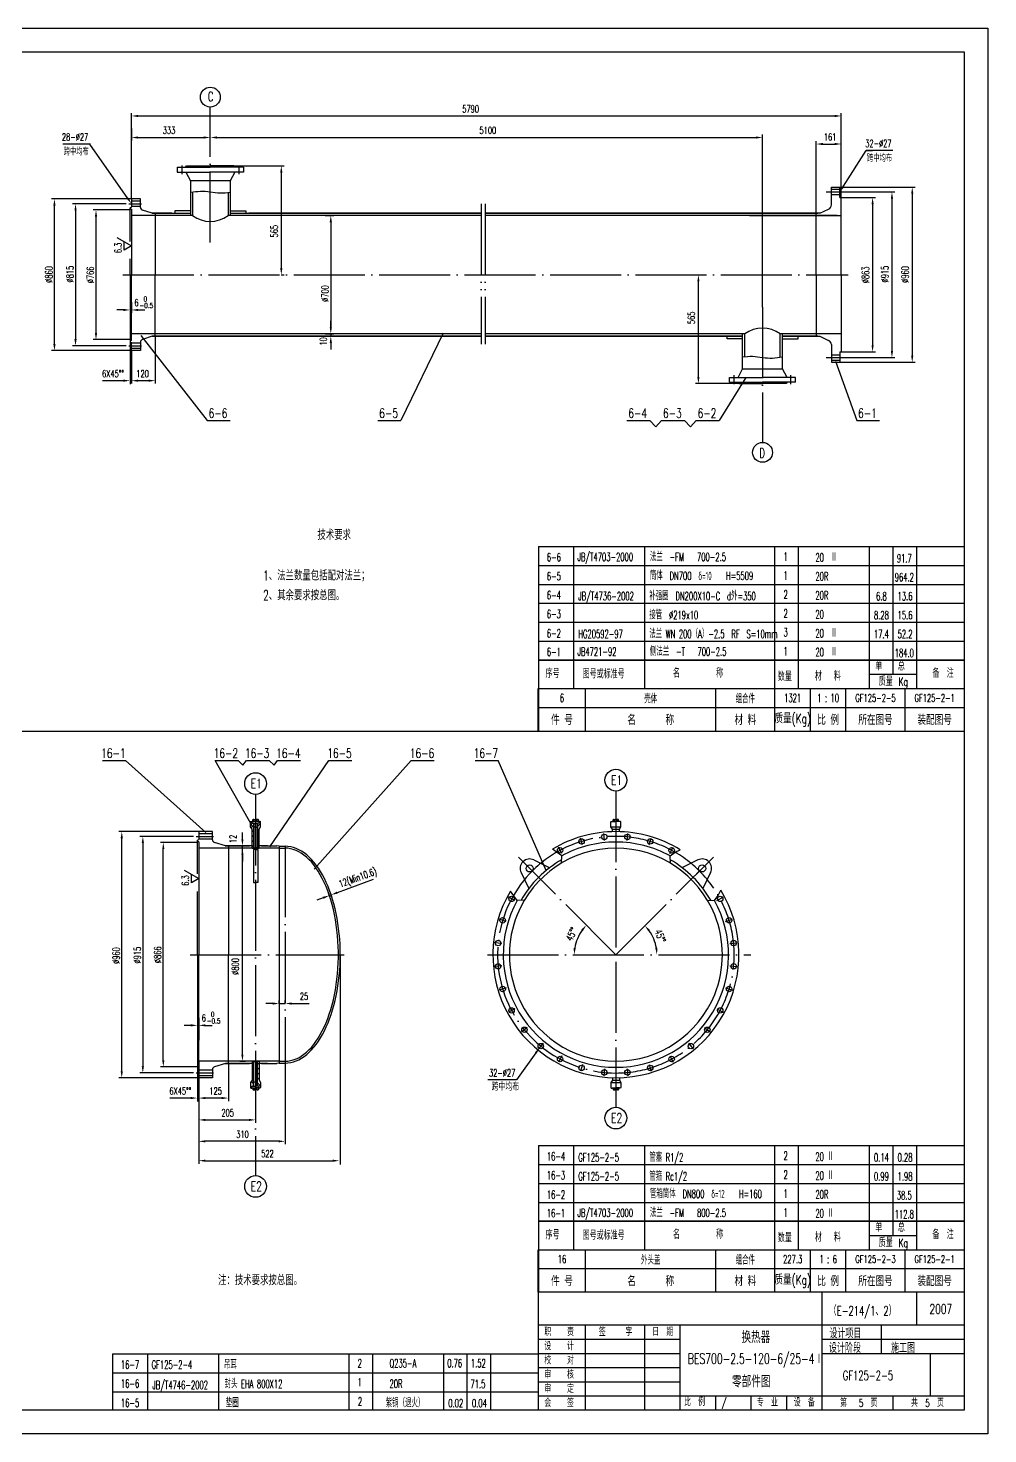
# Model space of a CAD drawing. Extents: x -187 to 2440, y 126 to 1474.
# Drawn here: x 248 to 654, y 129 to 723 of the extents above; entities that cross this region are included whole.
import ezdxf
from ezdxf.enums import TextEntityAlignment as Align

# ---------------------------------------------------------------- set-up
doc = ezdxf.new("R2010")
doc.units = 0
doc.header["$MEASUREMENT"] = 0
doc.linetypes.add('DASHDOT-M', pattern=[36, 30, -3, 0, -3])
doc.linetypes.add('DIVIDE-M', pattern=[39, 30, -3, 0, -3, 0, -3])
doc.layers.get('0').update_dxf_attribs({"linetype": 'CONTINUOUS'})
for name, color, linetype in [('CDR_DWG1', 4, 'CONTINUOUS'), ('CDR_DWG2', 2, 'CONTINUOUS'), ('CDR_DWG3', 1, 'DASHDOT-M'), ('CDR_DWG4', 3, 'DIVIDE-M')]:
    doc.layers.add(name, color=color, linetype=linetype)
doc.styles.add('HZ', font='ROMANS', dxfattribs={"width": 0.7, "bigfont": 'HZ'})

# ---------------------------------------------------------------- blocks, each defined once
blk = doc.blocks.new('*X13')
for p, q in [((15.53, 49.48), (16.04, 49.98)), ((15.79, 47.61), (16.92, 48.74)), ((18.35, 48.05), (19.73, 49.43)), ((16.16, 45.86), (16.92, 46.62)), ((16.16, 43.74), (16.92, 44.5)), ((16.16, 41.62), (16.92, 42.38)), ((18.35, 45.93), (19.1, 46.68)), ((18.35, 43.8), (19.1, 44.56)), ((18.35, 41.68), (19.1, 42.44)), ((16.16, 39.5), (16.92, 40.26)), ((18.35, 39.56), (19.1, 40.32))]:
    blk.add_line(p, q)

msp = doc.modelspace()

# ---------------------------------------------------------------- linework, layer by layer
for p, q in [((-187.25, 723.14), (653.75, 723.14)), ((653.75, 723.14), (653.75, 129.14)), ((325.12, 676.92), (325.12, 689.77)), ((291.82, 680.66), (291.82, 687.27)), ((294.62, 686.02), (589.01, 686.02)), ((591.81, 651.52), (591.81, 687.27)), ((291.82, 650.94), (291.82, 680.66)), ((291.82, 680.66), (291.82, 675.67)), ((325.12, 676.92), (325.12, 678.17)), ((325.12, 669.36), (325.12, 678.17)), ((558.51, 605.21), (558.51, 678.17)), ((274.09, 674.14), (262.74, 674.14)), ((274.46, 674.14), (274.09, 674.14)), ((290.22, 651.2), (274.28, 674.14)), ((294.62, 676.92), (322.32, 676.92)), ((327.92, 676.92), (555.71, 676.92)), ((581.21, 644.92), (581.21, 675.42)), ((584.01, 674.17), (589.01, 674.17)), ((591.81, 662.47), (591.81, 675.42)), ((592.71, 656.29), (602.24, 671.39)), ((613.59, 671.39), (602.24, 671.39)), ((602.24, 671.39), (605.04, 671.39)), ((335.12, 664.92), (356.38, 664.92)), ((355.13, 662.12), (355.13, 621.72)), ((591.21, 655.92), (623.03, 655.92)), ((593.31, 653.92), (614.45, 653.92)), ((291.82, 650.94), (258, 650.94)), ((259.25, 589.69), (259.25, 648.14)), ((289.55, 648.9), (266.92, 648.9)), ((591.81, 651.52), (606.27, 651.52)), ((605.02, 648.72), (605.02, 589.12)), ((613.2, 651.12), (613.2, 586.72)), ((621.78, 653.12), (621.78, 584.72)), ((268.17, 646.1), (268.17, 591.73)), ((291.22, 646.32), (275.57, 646.32)), ((276.82, 594.32), (276.82, 643.52)), ((373.67, 643.92), (377.3, 643.92)), ((376.05, 641.12), (376.05, 596.72)), ((285.57, 634.68), (291.82, 631.08)), ((288.69, 629.27), (288.69, 632.88)), ((291.82, 631.08), (288.69, 629.27)), ((355.04, 618.92), (356.38, 618.92)), ((529.04, 618.92), (532.66, 618.92)), ((531.41, 575.72), (531.41, 616.12)), ((291.82, 607.3), (291.82, 602.8)), ((288.42, 604.05), (285.62, 604.05)), ((291.22, 604.2), (291.22, 602.8)), ((291.82, 604.05), (291.22, 604.05)), ((291.82, 604.05), (291.22, 604.05)), ((294.62, 604.05), (297.42, 604.05)), ((376.05, 596.72), (376.05, 599.52)), ((423.6, 594.27), (405.62, 557.39)), ((289.55, 588.93), (266.92, 588.93)), ((291.22, 591.52), (275.57, 591.52)), ((291.22, 590.89), (291.22, 572.76)), ((295.71, 593.2), (323.83, 557.39)), ((301.84, 593.12), (301.84, 572.92)), ((373.67, 593.92), (377.3, 593.92)), ((376.05, 592.92), (374.8, 592.92)), ((376.05, 593.92), (376.05, 592.92)), ((376.05, 593.92), (376.05, 592.92)), ((376.05, 590.12), (376.05, 587.32)), ((291.82, 586.89), (258, 586.89)), ((291.82, 586.89), (291.82, 575.42)), ((589.28, 582.43), (598.31, 557.39)), ((591.81, 586.32), (606.27, 586.32)), ((593.31, 583.92), (614.45, 583.92)), ((591.21, 581.92), (623.03, 581.92)), ((288.42, 574.17), (279.63, 574.17)), ((291.82, 574.17), (291.22, 574.17)), ((291.82, 574.17), (291.22, 574.17)), ((291.82, 574.17), (291.82, 575.42)), ((291.82, 575.42), (291.82, 572.92)), ((299.04, 574.17), (294.62, 574.17)), ((553.51, 572.92), (530.16, 572.92)), ((551.51, 575.52), (540.19, 557.39)), ((558.51, 568.48), (558.51, 559.67)), ((558.51, 560.92), (558.51, 548.06)), ((323.83, 557.39), (333.53, 557.39)), ((395.91, 557.39), (405.62, 557.39)), ((501.18, 557.39), (510.88, 557.39)), ((510.88, 557.39), (513.38, 554.64)), ((513.38, 554.64), (515.84, 557.39)), ((515.84, 557.39), (525.54, 557.39)), ((525.54, 557.39), (528.04, 554.64)), ((528.04, 554.64), (530.49, 557.39)), ((530.49, 557.39), (540.19, 557.39)), ((598.31, 557.39), (608.01, 557.39)), ((613.75, 464.11), (613.75, 504.11)), ((463.76, 496.11), (643.75, 496.11)), ((463.76, 488.11), (643.75, 488.11)), ((463.76, 480.11), (643.75, 480.11)), ((463.76, 472.11), (643.75, 472.11)), ((463.76, 464.11), (643.75, 464.11)), ((463.76, 464.11), (643.75, 464.11)), ((613.75, 456.11), (613.75, 464.11)), ((643.75, 456.11), (463.76, 456.11)), ((463.76, 456.11), (643.75, 456.11)), ((613.75, 450.11), (613.75, 456.11)), ((603.75, 450.11), (623.75, 450.11)), ((463.75, 444.11), (643.75, 444.11)), ((463.75, 426.11), (463.75, 444.11)), ((463.75, 436.11), (643.75, 436.11)), ((463.76, 436.11), (643.75, 436.11)), ((-162.25, 426.14), (643.75, 426.14)), ((279.61, 413.68), (289.31, 413.68)), ((323.25, 383.23), (289.31, 413.68)), ((342.96, 385.82), (327.16, 413.68)), ((327.16, 413.68), (336.86, 413.68)), ((336.86, 413.68), (338.88, 411.67)), ((338.88, 411.67), (340.37, 413.68)), ((340.37, 413.68), (350.07, 413.68)), ((350.07, 413.68), (352.09, 411.67)), ((350.28, 377.22), (375.18, 413.68)), ((352.09, 411.67), (353.57, 413.68)), ((353.57, 413.68), (363.27, 413.68)), ((369.07, 367.69), (410.06, 413.68)), ((375.18, 413.68), (384.88, 413.68)), ((410.06, 413.68), (419.76, 413.68)), ((437.06, 413.68), (446.76, 413.68)), ((467.13, 367.23), (446.76, 413.68)), ((342.14, 387.12), (342.64, 387.63)), ((342.4, 385.26), (343.53, 386.39)), ((344.95, 385.7), (346.34, 387.08)), ((320.27, 383.65), (286.46, 383.65)), ((287.71, 282.4), (287.71, 380.85)), ((318, 381.61), (295.37, 381.61)), ((319.18, 381.61), (326.5, 381.61)), ((338.7, 380.43), (338.7, 383.23)), ((342.77, 383.51), (343.53, 384.27)), ((342.77, 381.39), (343.53, 382.15)), ((344.95, 383.57), (345.71, 384.33)), ((344.95, 381.45), (345.71, 382.21)), ((296.62, 378.81), (296.62, 284.44)), ((319.67, 379.03), (304.02, 379.03)), ((305.27, 287.03), (305.27, 376.23)), ((338.7, 289.43), (338.7, 377.63)), ((342.77, 379.27), (343.53, 380.03)), ((342.77, 377.15), (343.53, 377.9)), ((344.95, 379.33), (345.71, 380.09)), ((344.95, 377.21), (345.71, 377.97)), ((338.7, 373.83), (338.7, 371.03)), ((314.02, 367.39), (320.27, 363.79)), ((317.15, 361.98), (317.15, 365.59)), ((320.27, 363.79), (317.15, 361.98)), ((378.84, 357.87), (394.13, 363.51)), ((372.83, 355.65), (370.21, 354.68)), ((380.05, 331.63), (380.05, 242.96)), ((351.45, 310.98), (348.65, 310.98)), ((354.25, 310.98), (354.25, 312.23)), ((354.25, 310.98), (356.75, 310.98)), ((356.75, 310.98), (356.75, 312.23)), ((359.55, 310.98), (366.85, 310.98)), ((320.27, 305.01), (320.27, 295.51)), ((316.87, 301.76), (314.07, 301.76)), ((319.67, 301.91), (319.67, 295.51)), ((320.27, 301.76), (319.67, 301.76)), ((320.27, 301.76), (319.67, 301.76)), ((323.07, 301.76), (325.87, 301.76)), ((320.27, 286.63), (320.27, 245.21)), ((332.77, 285.83), (332.77, 269.79)), ((337.58, 286.63), (339.95, 286.63)), ((356.75, 288.03), (356.75, 251.51)), ((462.71, 290.12), (454.59, 278.69)), ((320.27, 279.6), (286.46, 279.6)), ((318, 281.64), (295.37, 281.64)), ((319.67, 284.23), (304.02, 284.23)), ((319.18, 281.64), (326.5, 281.64)), ((319.67, 283.6), (319.67, 269.63)), ((454.59, 278.69), (442.41, 278.69)), ((316.87, 271.04), (308.08, 271.04)), ((320.27, 271.04), (319.67, 271.04)), ((320.27, 271.04), (319.67, 271.04)), ((320.27, 271.04), (320.27, 272.29)), ((320.27, 272.29), (320.27, 269.79)), ((329.97, 271.04), (323.07, 271.04)), ((320.27, 261.91), (320.27, 260.56)), ((323.07, 261.81), (341.45, 261.81)), ((344.25, 261.91), (344.25, 260.56)), ((320.27, 254.09), (320.27, 252.21)), ((320.27, 253.15), (320.27, 251.51)), ((353.95, 252.76), (323.07, 252.76)), ((613.75, 218.96), (613.75, 250.96)), ((320.27, 245.67), (320.27, 243.32)), ((323.07, 244.57), (376.87, 244.57)), ((463.76, 242.96), (643.75, 242.96)), ((463.76, 234.96), (643.75, 234.96)), ((463.76, 226.96), (643.75, 226.96)), ((463.76, 218.96), (643.75, 218.96)), ((643.75, 218.96), (463.76, 218.96)), ((613.75, 212.96), (613.75, 218.96)), ((603.75, 212.96), (623.75, 212.96)), ((463.75, 206.96), (643.75, 206.96)), ((463.75, 188.96), (463.75, 206.96)), ((463.75, 198.96), (643.75, 198.96)), ((463.76, 198.96), (643.75, 198.96)), ((463.75, 189.17), (643.75, 189.17)), ((583.74, 139.17), (583.74, 189.17)), ((623.74, 175.17), (623.74, 189.17)), ((463.74, 175.17), (643.74, 175.17)), ((483.74, 139.17), (483.74, 175.17)), ((508.74, 139.17), (508.74, 175.17)), ((523.74, 139.17), (523.74, 175.17)), ((608.74, 163.17), (608.74, 175.17)), ((463.74, 169.17), (523.74, 169.17)), ((583.74, 169.17), (643.74, 169.17)), ((433.75, 138.96), (433.75, 162.96)), ((463.74, 163.17), (523.74, 163.17)), ((583.74, 163.17), (643.74, 163.17)), ((629.37, 163.17), (629.37, 145.17)), ((283.76, 154.96), (463.75, 154.96)), ((463.74, 157.17), (523.74, 157.17)), ((463.74, 151.17), (523.74, 151.17)), ((283.76, 146.96), (463.75, 146.96)), ((463.74, 145.17), (643.74, 145.17)), ((538.74, 139.17), (538.74, 145.17)), ((553.74, 139.17), (553.74, 145.17)), ((568.74, 139.17), (568.74, 145.17)), ((613.74, 139.17), (613.74, 145.17)), ((653.75, 129.14), (-187.25, 129.14))]:
    msp.add_line(p, q)
at = {"extrusion": (0, 0, -1)}
for p, q in [((552.22, 584.29), (550.11, 584.06)), ((553.27, 584.36), (552.22, 584.29)), ((554.32, 584.36), (553.27, 584.36)), ((555.37, 584.28), (554.32, 584.36)), ((556.41, 584.16), (555.37, 584.28)), ((558.51, 583.86), (556.41, 584.16)), ((559.56, 583.72), (558.51, 583.86)), ((560.61, 583.62), (559.56, 583.72)), ((561.66, 583.58), (560.61, 583.62)), ((562.71, 583.6), (561.66, 583.58)), ((563.76, 583.67), (562.71, 583.6)), ((564.81, 583.78), (563.76, 583.67)), ((566.91, 584.06), (564.81, 583.78))]:
    msp.add_line(p, q, dxfattribs=at)
for radius, start, end in [(17.63, 144.11024, 170.88976), (17.35, 9.25788, 35.74212)]:
    msp.add_arc((496.53, 331.63), radius, start, end)
for points in [[(294.62, 686.49), (294.62, 685.55), (291.82, 686.02)], [(589.01, 686.49), (589.01, 685.55), (591.81, 686.02)], [(294.62, 677.38), (294.62, 676.45), (291.82, 676.92)], [(322.32, 677.38), (322.32, 676.45), (325.12, 676.92)], [(327.92, 677.38), (327.92, 676.45), (325.12, 676.92)], [(555.71, 677.38), (555.71, 676.45), (558.51, 676.92)], [(584.01, 674.63), (584.01, 673.7), (581.21, 674.17)], [(589.01, 674.63), (589.01, 673.7), (591.81, 674.17)], [(354.67, 662.12), (355.6, 662.12), (355.13, 664.92)], [(593.1, 656.04), (592.31, 656.54), (591.21, 653.92)], [(612.74, 651.12), (613.67, 651.12), (613.2, 653.92)], [(621.31, 653.12), (622.25, 653.12), (621.78, 655.92)], [(259.72, 648.14), (258.79, 648.14), (259.25, 650.94)], [(268.63, 646.1), (267.7, 646.1), (268.17, 648.9)], [(290.6, 651.47), (289.84, 650.94), (291.82, 648.9)], [(604.56, 648.72), (605.49, 648.72), (605.02, 651.52)], [(277.29, 643.52), (276.35, 643.52), (276.82, 646.32)], [(375.59, 641.12), (376.52, 641.12), (376.05, 643.92)], [(354.67, 621.72), (355.6, 621.72), (355.13, 618.92)], [(530.94, 616.12), (531.87, 616.12), (531.41, 618.92)], [(288.42, 604.52), (288.42, 603.59), (291.22, 604.05)], [(294.62, 604.52), (294.62, 603.59), (291.82, 604.05)], [(294.62, 604.52), (294.62, 603.59), (291.82, 604.05)], [(277.29, 594.32), (276.35, 594.32), (276.82, 591.52)], [(375.59, 596.72), (376.52, 596.72), (376.05, 593.92)], [(375.59, 596.72), (376.52, 596.72), (376.05, 593.92)], [(259.72, 589.69), (258.79, 589.69), (259.25, 586.89)], [(268.63, 591.73), (267.7, 591.73), (268.17, 588.93)], [(375.59, 590.12), (376.52, 590.12), (376.05, 592.92)], [(604.56, 589.12), (605.49, 589.12), (605.02, 586.32)], [(612.74, 586.72), (613.67, 586.72), (613.2, 583.92)], [(621.31, 584.72), (622.25, 584.72), (621.78, 581.92)], [(288.42, 574.64), (288.42, 573.7), (291.22, 574.17)], [(294.62, 574.64), (294.62, 573.7), (291.82, 574.17)], [(299.04, 574.64), (299.04, 573.7), (301.84, 574.17)], [(530.94, 575.72), (531.87, 575.72), (531.41, 572.92)], [(288.17, 380.85), (287.24, 380.85), (287.71, 383.65)], [(297.09, 378.81), (296.15, 378.81), (296.62, 381.61)], [(338.23, 380.43), (339.17, 380.43), (338.7, 377.63)], [(305.74, 376.23), (304.81, 376.23), (305.27, 379.03)], [(338.23, 373.83), (339.17, 373.83), (338.7, 376.63)], [(338.23, 373.83), (339.17, 373.83), (338.7, 376.63)], [(372.67, 356.09), (372.99, 355.22), (375.46, 356.62)], [(378.67, 358.31), (379, 357.43), (376.21, 356.9)], [(481.89, 342.26), (482.6, 341.66), (484.06, 344.09)], [(510.25, 341.46), (510.96, 342.06), (508.79, 343.89)], [(479.59, 334.38), (478.66, 334.46), (478.9, 331.63)], [(514.11, 334.46), (513.18, 334.38), (513.88, 331.63)], [(351.45, 311.44), (351.45, 310.51), (354.25, 310.98)], [(359.55, 311.44), (359.55, 310.51), (356.75, 310.98)], [(316.87, 302.23), (316.87, 301.3), (319.67, 301.76)], [(323.07, 302.23), (323.07, 301.3), (320.27, 301.76)], [(323.07, 302.23), (323.07, 301.3), (320.27, 301.76)], [(462.33, 290.39), (463.09, 289.85), (464.34, 292.4)], [(305.74, 287.03), (304.81, 287.03), (305.27, 284.23)], [(338.23, 289.43), (339.17, 289.43), (338.7, 286.63)], [(288.17, 282.4), (287.24, 282.4), (287.71, 279.6)], [(297.09, 284.44), (296.15, 284.44), (296.62, 281.64)], [(316.87, 271.51), (316.87, 270.58), (319.67, 271.04)], [(323.07, 271.51), (323.07, 270.58), (320.27, 271.04)], [(329.97, 271.51), (329.97, 270.58), (332.77, 271.04)], [(323.07, 262.27), (323.07, 261.34), (320.27, 261.81)], [(341.45, 262.27), (341.45, 261.34), (344.25, 261.81)], [(323.07, 253.22), (323.07, 252.29), (320.27, 252.76)], [(353.95, 253.22), (353.95, 252.29), (356.75, 252.76)], [(323.07, 245.04), (323.07, 244.11), (320.27, 244.57)], [(376.87, 245.04), (376.87, 244.11), (379.67, 244.57)]]:
    msp.add_solid(points)
at = {"layer": 'CDR_DWG1'}
for p, q in [((-162.25, 713.14), (643.75, 713.14)), ((643.75, 713.14), (643.75, 139.14)), ((311.12, 664.32), (325.12, 664.32)), ((311.12, 664.32), (311.12, 662.32)), ((311.12, 662.32), (325.12, 662.32)), ((314.67, 664.32), (315.11, 664.92)), ((314.79, 662.32), (316.72, 658.68)), ((315.11, 664.92), (325.12, 664.92)), ((335.12, 664.92), (325.12, 664.92)), ((339.12, 664.32), (325.12, 664.32)), ((339.12, 662.32), (325.12, 662.32)), ((335.45, 662.32), (333.52, 658.68)), ((335.57, 664.32), (335.12, 664.92)), ((339.12, 664.32), (339.12, 662.32)), ((316.72, 658.68), (316.72, 643.92)), ((333.52, 658.68), (316.72, 658.68)), ((317.62, 653.91), (317.62, 643.92)), ((332.62, 653.67), (332.62, 643.92)), ((333.52, 658.68), (333.52, 643.92)), ((587.61, 648.45), (587.61, 655.92)), ((587.61, 655.92), (591.21, 655.92)), ((587.61, 655.07), (591.21, 655.07)), ((591.21, 651.52), (591.21, 655.92)), ((291.22, 647.26), (291.82, 647.61)), ((295.62, 650.94), (291.82, 650.94)), ((291.82, 650.94), (291.82, 647.61)), ((295.62, 650.05), (291.82, 650.05)), ((295.62, 647.75), (291.82, 647.75)), ((295.62, 647.41), (295.62, 650.94)), ((587.61, 652.77), (591.21, 652.77)), ((591.21, 651.52), (591.81, 651.52)), ((591.81, 618.92), (591.81, 651.52)), ((291.22, 633.03), (291.22, 647.26)), ((291.82, 646.63), (291.22, 646.63)), ((291.82, 646.63), (291.82, 618.92)), ((317.62, 643.92), (291.82, 643.92)), ((300.55, 644.92), (296.5, 646.26)), ((300.53, 644.92), (316.72, 644.92)), ((308.87, 644.92), (300.55, 644.92)), ((301.82, 644.92), (301.82, 618.92)), ((310.12, 645.92), (310.12, 644.92)), ((316.72, 645.92), (310.12, 645.92)), ((439.55, 643.92), (332.62, 643.92)), ((333.52, 645.92), (340.12, 645.92)), ((333.52, 644.92), (439.55, 644.92)), ((340.12, 645.92), (340.12, 644.92)), ((439.55, 644.92), (341.37, 644.92)), ((441.26, 644.92), (492.33, 644.92)), ((492.33, 644.92), (441.26, 644.92)), ((492.33, 643.92), (441.26, 643.92)), ((555.78, 644.92), (492.33, 644.92)), ((492.33, 644.92), (555.78, 644.92)), ((556.98, 643.92), (492.33, 643.92)), ((590.01, 643.92), (553.06, 643.92)), ((553.06, 643.92), (591.81, 643.92)), ((582.69, 644.92), (554.26, 644.92)), ((554.26, 644.92), (581.81, 644.92)), ((581.82, 644.92), (554.26, 644.92)), ((554.26, 644.92), (581.81, 644.92)), ((581.21, 618.92), (581.21, 644.92)), ((582.69, 644.92), (586.44, 646.63)), ((291.22, 618.92), (291.22, 625.59)), ((291.22, 618.92), (291.22, 590.58)), ((291.82, 591.21), (291.82, 618.92)), ((301.84, 593.12), (301.84, 618.92)), ((581.21, 618.92), (581.21, 592.92)), ((591.81, 618.92), (591.81, 586.32)), ((291.82, 591.21), (291.22, 591.21)), ((291.22, 590.58), (291.82, 590.23)), ((439.55, 593.92), (291.82, 593.92)), ((291.82, 586.89), (291.82, 590.23)), ((295.62, 590.08), (291.82, 590.08)), ((295.62, 590.42), (295.62, 586.89)), ((300.55, 592.92), (296.5, 591.58)), ((300.53, 592.92), (439.55, 592.92)), ((439.55, 592.92), (300.55, 592.92)), ((448.46, 593.92), (441.26, 593.92)), ((447.26, 592.92), (441.26, 592.92)), ((441.26, 592.92), (447.26, 592.92)), ((492.33, 593.92), (443.56, 593.92)), ((444.76, 592.92), (492.33, 592.92)), ((492.33, 592.92), (444.76, 592.92)), ((551.01, 593.92), (492.33, 593.92)), ((492.33, 592.92), (550.11, 592.92)), ((550.11, 592.92), (492.33, 592.92)), ((543.51, 591.92), (543.51, 592.92)), ((550.11, 591.92), (543.51, 591.92)), ((550.11, 579.16), (550.11, 593.92)), ((551.01, 584.17), (551.01, 593.92)), ((591.81, 593.92), (566.01, 593.92)), ((566.01, 583.93), (566.01, 593.92)), ((566.91, 579.16), (566.91, 593.92)), ((581.81, 592.92), (566.91, 592.92)), ((566.91, 592.92), (582.69, 592.92)), ((566.91, 591.92), (573.51, 591.92)), ((573.51, 591.92), (573.51, 592.92)), ((582.69, 592.92), (586.44, 591.21)), ((587.61, 589.39), (587.61, 581.92)), ((295.62, 587.78), (291.82, 587.78)), ((295.62, 586.89), (291.82, 586.89)), ((587.61, 585.07), (591.21, 585.07)), ((587.61, 582.77), (591.21, 582.77)), ((591.21, 586.32), (591.21, 581.92)), ((591.21, 586.32), (591.81, 586.32)), ((548.18, 575.52), (550.11, 579.16)), ((550.11, 579.16), (566.91, 579.16)), ((568.85, 575.52), (566.91, 579.16)), ((587.61, 581.92), (591.21, 581.92)), ((544.51, 575.52), (558.51, 575.52)), ((544.51, 573.52), (544.51, 575.52)), ((544.51, 573.52), (558.51, 573.52)), ((548.06, 573.52), (548.51, 572.92)), ((548.51, 572.92), (558.51, 572.92)), ((572.51, 575.52), (558.51, 575.52)), ((572.51, 573.52), (558.51, 573.52)), ((568.52, 572.92), (558.51, 572.92)), ((568.96, 573.52), (568.52, 572.92)), ((572.51, 573.52), (572.51, 575.52)), ((463.76, 504.11), (643.75, 504.11)), ((463.76, 504.11), (463.76, 464.11)), ((478.76, 464.11), (478.76, 504.11)), ((508.75, 464.11), (508.75, 504.11)), ((563.75, 464.11), (563.75, 504.11)), ((573.75, 464.11), (573.75, 504.11)), ((603.75, 464.11), (603.75, 504.11)), ((623.75, 464.11), (623.75, 504.11)), ((463.76, 464.11), (463.76, 426.11)), ((478.76, 456.11), (478.76, 464.11)), ((508.75, 456.11), (508.75, 464.11)), ((563.75, 456.11), (563.75, 464.11)), ((573.75, 456.11), (573.75, 464.11)), ((603.75, 456.11), (603.75, 464.11)), ((623.75, 456.11), (623.75, 464.11)), ((478.76, 444.11), (478.76, 456.11)), ((508.75, 444.11), (508.75, 456.11)), ((563.75, 444.11), (563.75, 456.11)), ((573.75, 444.11), (573.75, 456.11)), ((603.75, 444.11), (603.75, 456.11)), ((623.75, 444.11), (623.75, 456.11)), ((483.75, 426.11), (483.75, 444.11)), ((538.75, 426.11), (538.75, 444.11)), ((563.75, 426.11), (563.75, 444.11)), ((578.75, 426.11), (578.75, 444.11)), ((593.75, 426.11), (593.75, 444.11)), ((618.75, 426.11), (618.75, 444.11)), ((342.14, 387.8), (342.31, 387.97)), ((342.14, 385.7), (342.14, 387.8)), ((342.31, 387.97), (342.64, 387.97)), ((342.64, 387.97), (342.64, 387.13)), ((342.64, 387.13), (343.4, 387.13)), ((342.7, 387.94), (344.25, 387.94)), ((343.07, 387.94), (343.07, 388.66)), ((343.37, 388.78), (344.25, 388.78)), ((343.4, 387.13), (343.4, 376.63)), ((343.4, 387.13), (343.53, 386.96)), ((343.4, 387.12), (344.24, 387.12)), ((343.53, 386.96), (343.53, 376.79)), ((343.66, 387.94), (343.66, 388.66)), ((345.08, 387.12), (344.24, 387.12)), ((345.13, 388.78), (344.25, 388.78)), ((345.8, 387.94), (344.25, 387.94)), ((344.84, 387.94), (344.84, 388.66)), ((345.08, 387.13), (344.95, 386.96)), ((344.95, 386.96), (344.95, 376.79)), ((345.08, 387.13), (345.08, 376.63)), ((345.84, 387.13), (345.08, 387.13)), ((345.43, 387.94), (345.43, 388.66)), ((346.17, 387.97), (345.84, 387.97)), ((345.84, 387.97), (345.84, 387.13)), ((346.34, 387.8), (346.17, 387.97)), ((346.34, 385.7), (346.34, 387.8)), ((494.42, 387.8), (494.59, 387.97)), ((494.42, 385.7), (494.42, 387.8)), ((494.59, 387.97), (494.92, 387.97)), ((494.97, 387.94), (496.53, 387.94)), ((495.35, 387.94), (495.35, 388.66)), ((495.65, 388.78), (496.53, 388.78)), ((495.94, 387.94), (495.94, 388.66)), ((497.41, 388.78), (496.53, 388.78)), ((498.08, 387.94), (496.53, 387.94)), ((497.12, 387.94), (497.12, 388.66)), ((497.7, 387.94), (497.7, 388.66)), ((498.45, 387.97), (498.11, 387.97)), ((498.62, 387.8), (498.45, 387.97)), ((498.62, 385.7), (498.62, 387.8)), ((319.67, 379.97), (320.27, 380.31)), ((326.05, 383.65), (320.27, 383.65)), ((320.27, 383.65), (320.27, 380.31)), ((326.05, 382.76), (320.27, 382.76)), ((326.05, 380.46), (320.27, 380.46)), ((326.05, 380.12), (326.05, 383.65)), ((342.77, 384.61), (342.14, 385.7)), ((342.77, 376.79), (342.77, 384.61)), ((344.25, 385.45), (343.53, 385.45)), ((344.25, 385.45), (344.95, 385.45)), ((345.71, 384.61), (346.34, 385.7)), ((345.71, 378.72), (345.71, 384.61)), ((495.05, 384.61), (494.42, 385.7)), ((494.42, 385.7), (498.62, 385.7)), ((495.05, 383.61), (495.05, 384.61)), ((495.05, 384.61), (497.99, 384.61)), ((497.99, 384.61), (498.62, 385.7)), ((497.99, 383.61), (497.99, 384.61)), ((319.67, 365.74), (319.67, 379.97)), ((320.27, 379.33), (319.67, 379.33)), ((320.27, 379.33), (320.27, 331.63)), ((354.25, 376.63), (320.27, 376.63)), ((331.48, 377.63), (326.93, 378.97)), ((331.46, 377.63), (341.75, 377.63)), ((342.77, 377.63), (331.48, 377.63)), ((332.75, 377.63), (332.75, 331.63)), ((342.94, 376.63), (342.77, 376.79)), ((342.78, 376.65), (345.71, 376.65)), ((343.4, 376.63), (342.94, 376.63)), ((343.32, 376.03), (343.32, 362.15)), ((344.25, 376.03), (343.32, 376.03)), ((343.53, 376.79), (343.4, 376.63)), ((343.53, 376.79), (344.24, 376.79)), ((344.95, 376.79), (344.24, 376.79)), ((344.25, 376.03), (345.18, 376.03)), ((344.95, 376.79), (345.08, 376.63)), ((345.08, 376.63), (345.54, 376.63)), ((345.18, 376.03), (345.18, 362.15)), ((345.54, 376.63), (345.71, 376.79)), ((345.71, 376.79), (345.71, 378.72)), ((349.27, 377.63), (345.71, 377.63)), ((346.75, 377.63), (353.18, 377.63)), ((354.25, 377.43), (353.18, 377.63)), ((354.25, 377.43), (354.25, 331.63)), ((354.25, 377.43), (356.75, 377.43)), ((354.25, 376.63), (356.75, 376.63)), ((357.93, 377.37), (356.75, 377.43)), ((357.91, 376.57), (356.75, 376.63)), ((359.06, 376.39), (357.91, 376.57)), ((359.11, 377.2), (357.93, 377.37)), ((360.21, 376.09), (359.06, 376.39)), ((360.28, 376.91), (359.11, 377.2)), ((361.35, 375.68), (360.21, 376.09)), ((361.43, 376.51), (360.28, 376.91)), ((362.48, 375.14), (361.35, 375.68)), ((362.57, 375.99), (361.43, 376.51)), ((363.59, 374.5), (362.48, 375.14)), ((363.7, 375.37), (362.57, 375.99)), ((364.69, 373.73), (363.59, 374.5)), ((364.79, 374.65), (363.7, 375.37)), ((365.87, 373.82), (364.79, 374.65)), ((473.62, 373.35), (469.72, 376.18)), ((519.44, 373.35), (521.57, 374.9)), ((521.57, 374.9), (523.72, 375.95)), ((365.76, 372.86), (364.69, 373.73)), ((366.81, 371.88), (365.76, 372.86)), ((366.92, 372.89), (365.87, 373.82)), ((367.83, 370.79), (366.81, 371.88)), ((367.94, 371.86), (366.92, 372.89)), ((368.83, 369.6), (367.83, 370.79)), ((368.93, 370.74), (367.94, 371.86)), ((369.79, 368.3), (368.83, 369.6)), ((369.89, 369.52), (368.93, 370.74)), ((370.71, 366.91), (369.79, 368.3)), ((370.82, 368.22), (369.89, 369.52)), ((461.84, 371.67), (468.58, 368.35)), ((473.51, 370.29), (473.62, 373.35)), ((519.55, 370.29), (519.44, 373.35)), ((531.21, 371.67), (524.47, 368.35)), ((371.6, 365.43), (370.71, 366.91)), ((371.71, 366.83), (370.82, 368.22)), ((372.45, 363.85), (371.6, 365.43)), ((372.56, 365.36), (371.71, 366.83)), ((373.26, 362.19), (372.45, 363.85)), ((373.37, 363.8), (372.56, 365.36)), ((374.15, 362.18), (373.37, 363.8)), ((456.49, 366.31), (459.81, 359.57)), ((530.65, 365.75), (533.11, 368.21)), ((536.57, 366.31), (533.25, 359.57)), ((319.67, 331.63), (319.67, 358.3)), ((343.32, 362.15), (344.25, 362.15)), ((345.18, 362.15), (344.25, 362.15)), ((374.03, 360.45), (373.26, 362.19)), ((374.75, 358.64), (374.03, 360.45)), ((374.88, 360.48), (374.15, 362.18)), ((375.42, 356.75), (374.75, 358.64)), ((375.57, 358.71), (374.88, 360.48)), ((375.73, 355.9), (375.03, 357.8)), ((376.04, 354.79), (375.42, 356.75)), ((375.46, 356.62), (376.21, 356.9)), ((376.22, 356.88), (375.57, 358.71)), ((376.48, 356.18), (375.78, 358.07)), ((376.81, 354.99), (376.22, 356.88)), ((454.8, 354.53), (451.97, 358.44)), ((538.25, 354.53), (539.8, 356.67)), ((539.8, 356.67), (540.85, 358.82)), ((376.61, 352.78), (376.04, 354.79)), ((377.13, 350.7), (376.61, 352.78)), ((377.37, 353.05), (376.81, 354.99)), ((377.59, 348.58), (377.13, 350.7)), ((377.87, 351.05), (377.37, 353.05)), ((378.32, 349.01), (377.87, 351.05)), ((457.86, 354.65), (454.8, 354.53)), ((535.19, 354.65), (538.25, 354.53)), ((378, 346.41), (377.59, 348.58)), ((378.35, 344.2), (378, 346.41)), ((378.72, 346.93), (378.32, 349.01)), ((379.07, 344.81), (378.72, 346.93)), ((379.37, 342.66), (379.07, 344.81)), ((378.65, 341.96), (378.35, 344.2)), ((378.89, 339.69), (378.65, 341.96)), ((379.06, 337.4), (378.89, 339.69)), ((379.61, 340.48), (379.37, 342.66)), ((379.8, 338.29), (379.61, 340.48)), ((379.18, 335.1), (379.06, 337.4)), ((379.24, 332.79), (379.18, 335.1)), ((379.24, 330.47), (379.24, 332.79)), ((379.94, 336.08), (379.8, 338.29)), ((380.02, 333.85), (379.94, 336.08)), ((380.05, 331.63), (380.02, 333.85)), ((319.67, 331.63), (319.67, 283.28)), ((320.27, 283.92), (320.27, 331.63)), ((332.77, 285.83), (332.77, 331.63)), ((354.25, 331.63), (354.25, 285.83)), ((379.06, 325.85), (379.18, 328.15)), ((379.18, 328.15), (379.24, 330.47)), ((379.8, 324.96), (379.94, 327.18)), ((379.94, 327.18), (380.02, 329.4)), ((380.02, 329.4), (380.05, 331.63)), ((378.35, 319.05), (378.65, 321.29)), ((378.65, 321.29), (378.89, 323.56)), ((378.89, 323.56), (379.06, 325.85)), ((379.37, 320.59), (379.61, 322.77)), ((379.61, 322.77), (379.8, 324.96)), ((377.59, 314.67), (378, 316.84)), ((378, 316.84), (378.35, 319.05)), ((378.32, 314.24), (378.72, 316.33)), ((378.72, 316.33), (379.07, 318.44)), ((379.07, 318.44), (379.37, 320.59)), ((376.04, 308.46), (376.61, 310.48)), ((376.61, 310.48), (377.13, 312.55)), ((376.81, 308.26), (377.37, 310.21)), ((377.13, 312.55), (377.59, 314.67)), ((377.37, 310.21), (377.87, 312.2)), ((377.87, 312.2), (378.32, 314.24)), ((374.03, 302.8), (374.75, 304.62)), ((374.75, 304.62), (375.42, 306.51)), ((374.88, 302.78), (375.57, 304.54)), ((375.42, 306.51), (376.04, 308.46)), ((375.57, 304.54), (376.22, 306.37)), ((376.22, 306.37), (376.81, 308.26)), ((370.71, 296.34), (371.6, 297.83)), ((371.6, 297.83), (372.45, 299.4)), ((371.71, 296.43), (372.56, 297.9)), ((372.45, 299.4), (373.26, 301.06)), ((372.56, 297.9), (373.37, 299.45)), ((373.26, 301.06), (374.03, 302.8)), ((373.37, 299.45), (374.15, 301.08)), ((374.15, 301.08), (374.88, 302.78)), ((365.76, 290.39), (366.81, 291.37)), ((366.81, 291.37), (367.83, 292.46)), ((366.92, 290.37), (367.94, 291.39)), ((367.83, 292.46), (368.83, 293.66)), ((367.94, 291.39), (368.93, 292.52)), ((368.83, 293.66), (369.79, 294.95)), ((368.93, 292.52), (369.89, 293.73)), ((369.79, 294.95), (370.71, 296.34)), ((369.89, 293.73), (370.82, 295.04)), ((370.82, 295.04), (371.71, 296.43)), ((354.25, 286.63), (319.73, 286.63)), ((331.48, 285.63), (326.93, 284.29)), ((331.46, 285.63), (341.75, 285.63)), ((342.77, 285.63), (331.48, 285.63)), ((342.94, 286.63), (342.77, 286.46)), ((342.77, 286.46), (342.77, 278.65)), ((342.78, 286.61), (345.71, 286.61)), ((343.4, 286.63), (342.94, 286.63)), ((343.4, 276.13), (343.4, 286.63)), ((343.53, 286.46), (343.4, 286.63)), ((343.53, 276.29), (343.53, 286.46)), ((343.53, 286.46), (344.24, 286.46)), ((344.95, 286.46), (344.24, 286.46)), ((344.95, 286.46), (345.08, 286.63)), ((344.95, 276.29), (344.95, 286.46)), ((345.08, 276.13), (345.08, 286.63)), ((345.08, 286.63), (345.54, 286.63)), ((345.54, 286.63), (345.71, 286.46)), ((345.71, 286.46), (345.71, 284.53)), ((349.27, 285.63), (345.71, 285.63)), ((346.75, 285.63), (353.18, 285.63)), ((354.25, 285.83), (353.18, 285.63)), ((354.25, 286.63), (356.75, 286.63)), ((354.25, 285.83), (356.75, 285.83)), ((356.75, 286.63), (357.91, 286.69)), ((356.75, 285.83), (357.93, 285.89)), ((357.91, 286.69), (359.06, 286.87)), ((357.93, 285.89), (359.11, 286.06)), ((359.06, 286.87), (360.21, 287.16)), ((359.11, 286.06), (360.28, 286.35)), ((360.21, 287.16), (361.35, 287.58)), ((360.28, 286.35), (361.43, 286.75)), ((361.35, 287.58), (362.48, 288.11)), ((361.43, 286.75), (362.57, 287.26)), ((362.48, 288.11), (363.59, 288.76)), ((362.57, 287.26), (363.7, 287.88)), ((363.59, 288.76), (364.69, 289.52)), ((363.7, 287.88), (364.8, 288.61)), ((364.69, 289.52), (365.76, 290.39)), ((364.8, 288.61), (365.87, 289.44)), ((365.87, 289.44), (366.92, 290.37)), ((320.27, 283.92), (319.67, 283.92)), ((319.67, 283.28), (320.27, 282.94)), ((320.27, 279.6), (320.27, 282.94)), ((326.05, 282.79), (320.27, 282.79)), ((326.05, 280.49), (320.27, 280.49)), ((326.05, 279.6), (320.27, 279.6)), ((326.05, 283.13), (326.05, 279.6)), ((345.71, 284.53), (345.71, 278.65)), ((495.05, 279.65), (495.05, 278.65)), ((497.99, 279.65), (497.99, 278.65)), ((342.77, 278.65), (342.14, 277.55)), ((342.14, 277.55), (342.14, 275.45)), ((342.14, 275.45), (342.31, 275.29)), ((342.31, 275.29), (342.64, 275.29)), ((342.64, 275.29), (342.64, 276.13)), ((342.64, 276.13), (343.4, 276.13)), ((342.7, 275.31), (344.25, 275.31)), ((343.07, 275.31), (343.07, 274.6)), ((343.37, 274.47), (344.25, 274.47)), ((343.4, 276.13), (343.53, 276.29)), ((343.4, 276.13), (344.24, 276.13)), ((344.25, 277.8), (343.53, 277.8)), ((343.66, 275.31), (343.66, 274.6)), ((345.08, 276.13), (344.24, 276.13)), ((344.25, 277.8), (344.95, 277.8)), ((345.8, 275.31), (344.25, 275.31)), ((345.13, 274.47), (344.25, 274.47)), ((344.84, 275.31), (344.84, 274.6)), ((345.08, 276.13), (344.95, 276.29)), ((345.84, 276.13), (345.08, 276.13)), ((345.43, 275.31), (345.43, 274.6)), ((345.71, 278.65), (346.34, 277.55)), ((345.84, 275.29), (345.84, 276.13)), ((346.17, 275.29), (345.84, 275.29)), ((346.34, 275.45), (346.17, 275.29)), ((346.34, 277.55), (346.34, 275.45)), ((495.05, 278.65), (494.42, 277.55)), ((494.42, 277.55), (498.62, 277.55)), ((494.42, 277.55), (494.42, 275.45)), ((494.42, 275.45), (494.59, 275.29)), ((494.59, 275.29), (494.92, 275.29)), ((494.97, 275.31), (496.53, 275.31)), ((495.05, 278.65), (497.99, 278.65)), ((495.35, 275.31), (495.35, 274.6)), ((495.65, 274.47), (496.53, 274.47)), ((495.94, 275.31), (495.94, 274.6)), ((498.08, 275.31), (496.53, 275.31)), ((497.41, 274.47), (496.53, 274.47)), ((497.12, 275.31), (497.12, 274.6)), ((497.7, 275.31), (497.7, 274.6)), ((497.99, 278.65), (498.62, 277.55)), ((498.45, 275.29), (498.11, 275.29)), ((498.62, 275.45), (498.45, 275.29)), ((498.62, 277.55), (498.62, 275.45)), ((463.76, 250.96), (643.75, 250.96)), ((463.76, 250.96), (463.76, 188.96)), ((478.76, 218.96), (478.76, 250.96)), ((508.75, 218.96), (508.75, 250.96)), ((563.75, 218.96), (563.75, 250.96)), ((573.75, 218.96), (573.75, 250.96)), ((603.75, 218.96), (603.75, 250.96)), ((623.75, 218.96), (623.75, 250.96)), ((478.76, 206.96), (478.76, 218.96)), ((508.75, 206.96), (508.75, 218.96)), ((563.75, 206.96), (563.75, 218.96)), ((573.75, 206.96), (573.75, 218.96)), ((603.75, 206.96), (603.75, 218.96)), ((623.75, 206.96), (623.75, 218.96)), ((483.75, 188.96), (483.75, 206.96)), ((538.75, 188.96), (538.75, 206.96)), ((563.75, 188.96), (563.75, 206.96)), ((578.75, 188.96), (578.75, 206.96)), ((593.75, 188.96), (593.75, 206.96)), ((618.75, 188.96), (618.75, 206.96)), ((463.75, 189.17), (463.75, 139.14)), ((463.75, 189.17), (643.75, 189.17)), ((583.74, 139.17), (583.74, 189.17)), ((283.76, 162.96), (463.75, 162.96)), ((283.76, 162.96), (283.76, 138.96)), ((298.76, 138.96), (298.76, 162.96)), ((328.75, 138.96), (328.75, 162.96)), ((383.75, 138.96), (383.75, 162.96)), ((393.75, 138.96), (393.75, 162.96)), ((423.75, 138.96), (423.75, 162.96)), ((443.75, 138.96), (443.75, 162.96)), ((643.75, 139.14), (-162.25, 139.14))]:
    msp.add_line(p, q, dxfattribs=at)
at = {"layer": 'CDR_DWG1', "extrusion": (0, 0, -1)}
for p, q in [((316.72, 653.78), (318.82, 654.06)), ((318.82, 654.06), (319.87, 654.17)), ((319.87, 654.17), (320.92, 654.24)), ((320.92, 654.24), (321.97, 654.26)), ((321.97, 654.26), (323.02, 654.21)), ((323.02, 654.21), (324.07, 654.11)), ((324.07, 654.11), (325.12, 653.97)), ((325.12, 653.97), (327.22, 653.67)), ((327.22, 653.67), (328.26, 653.55)), ((328.26, 653.55), (329.31, 653.48)), ((329.31, 653.48), (330.36, 653.48)), ((330.36, 653.48), (331.41, 653.54)), ((331.41, 653.54), (333.52, 653.78))]:
    msp.add_line(p, q, dxfattribs=at)
at = {"layer": 'CDR_DWG1'}
for centre, radius in [((344.25, 403.93), 4.6), ((482.01, 379.47), 1.15), ((491.63, 381.39), 1.15), ((501.43, 381.39), 1.15), ((511.04, 379.47), 1.15), ((472.96, 375.72), 1.15), ((520.1, 375.72), 1.15), ((460.08, 368.08), 1.5), ((532.98, 368.08), 1.5), ((452.43, 355.2), 1.15), ((540.62, 355.2), 1.15), ((448.68, 346.14), 1.15), ((544.37, 346.14), 1.15), ((446.77, 336.53), 1.15), ((546.29, 336.53), 1.15), ((446.77, 326.73), 1.15), ((546.29, 326.73), 1.15), ((448.68, 317.11), 1.15), ((544.37, 317.11), 1.15), ((452.43, 308.06), 1.15), ((540.62, 308.06), 1.15), ((457.88, 299.91), 1.15), ((535.18, 299.91), 1.15), ((464.81, 292.98), 1.15), ((528.25, 292.98), 1.15), ((472.96, 287.53), 1.15), ((520.1, 287.53), 1.15), ((482.01, 283.78), 1.15), ((491.63, 281.87), 1.15), ((501.43, 281.87), 1.15), ((511.04, 283.78), 1.15), ((344.25, 233.73), 4.6)]:
    msp.add_circle(centre, radius, dxfattribs=at)
for centre, radius, start, end in [((585.61, 648.45), 2, 294.47212, 0), ((296.82, 647.41), 1.2, 180.00012, 254.64464), ((325.12, 654.15), 12.69, 233.76833, 306.23167), ((558.51, 583.68), 12.69, 53.76833, 126.23167), ((296.82, 590.42), 1.2, 105.35536, 179.99988), ((585.61, 589.39), 2, 0, 65.52788), ((343.37, 388.38), 0.406, 43.60282, 136.39718), ((344.25, 387.35), 1.44, 65.81049, 114.18951), ((345.13, 388.38), 0.406, 43.60282, 136.39718), ((495.65, 388.38), 0.406, 43.60282, 136.39718), ((496.53, 387.35), 1.44, 65.81049, 114.18951), ((497.41, 388.38), 0.406, 43.60282, 136.39718), ((496.53, 331.63), 52, 90, 121.03666), ((496.53, 331.63), 52, 58.4678, 90), ((327.25, 380.12), 1.2, 180.00012, 254.64464), ((496.53, 331.63), 45, 21.90814, 158.09186), ((496.53, 331.63), 47.6, 90, 118.76776), ((496.53, 331.63), 47.6, 61.23224, 90), ((460.08, 368.08), 4, 63.77819, 206.22181), ((496.53, 331.63), 46.2, 119.81092, 150.18908), ((496.53, 331.63), 46.2, 29.81092, 60.18908), ((532.98, 368.08), 4, 333.77819, 116.22181), ((496.53, 331.63), 52, 148.96334, 270), ((496.53, 331.63), 52, 270, 31.5322), ((496.53, 331.63), 47.6, 151.23224, 270), ((496.53, 331.63), 47.6, 270, 28.76776), ((496.53, 331.63), 45, 158.09186, 201.90814), ((496.53, 331.63), 45, 338.09186, 21.90814), ((496.53, 331.63), 45, 201.90814, 338.09186), ((327.25, 283.13), 1.2, 105.35536, 179.99988), ((343.37, 274.88), 0.406, 223.60282, 316.39718), ((344.25, 275.91), 1.44, 245.81049, 294.18951), ((345.13, 274.88), 0.406, 223.60282, 316.39718), ((495.65, 274.88), 0.406, 223.60282, 316.39718), ((496.53, 275.91), 1.44, 245.81049, 294.18951), ((497.41, 274.88), 0.406, 223.60282, 316.39718)]:
    msp.add_arc(centre, radius, start, end, dxfattribs=at)
at = {"layer": 'CDR_DWG2'}
for centre, radius in [((325.12, 693.97), 4.2), ((558.51, 543.87), 4.2), ((496.53, 405.36), 4.6), ((496.53, 262.58), 4.6)]:
    msp.add_circle(centre, radius, dxfattribs=at)
at = {"layer": 'CDR_DWG3', "linetype": 'DASHDOT-M'}
for p, q in [((325.12, 632.62), (325.12, 669.36)), ((313.12, 665.11), (313.12, 661.36)), ((337.12, 665.11), (337.12, 661.36)), ((585.37, 653.92), (593.31, 653.92)), ((290.72, 648.9), (296.07, 648.9)), ((288.21, 618.92), (594.63, 618.92)), ((558.51, 605.21), (558.51, 568.48)), ((290.72, 588.93), (296.07, 588.93)), ((585.37, 583.92), (593.31, 583.92)), ((546.51, 572.73), (546.51, 576.47)), ((570.51, 572.73), (570.51, 576.47)), ((344.25, 399.33), (344.25, 238.33)), ((496.53, 400.75), (496.53, 267.18)), ((482.47, 377.98), (481.58, 380.89)), ((491.78, 379.83), (491.48, 382.86)), ((501.27, 379.83), (501.57, 382.86)), ((510.59, 377.98), (511.47, 380.89)), ((356.75, 377.43), (356.75, 285.83)), ((473.69, 374.34), (472.26, 377.03)), ((519.36, 374.34), (520.79, 377.03)), ((496.53, 331.63), (455.31, 372.85)), ((496.53, 331.63), (537.75, 372.85)), ((453.81, 354.46), (451.13, 355.89)), ((539.24, 354.46), (541.93, 355.89)), ((450.18, 345.69), (447.27, 346.57)), ((542.88, 345.69), (545.79, 346.57)), ((448.32, 336.37), (445.3, 336.67)), ((544.73, 336.37), (547.76, 336.67)), ((316.66, 331.63), (381.72, 331.63)), ((442.3, 331.63), (553.59, 331.63)), ((448.32, 326.88), (445.3, 326.58)), ((544.73, 326.88), (547.76, 326.58)), ((450.18, 317.57), (447.27, 316.68)), ((542.88, 317.57), (545.79, 316.68)), ((453.81, 308.79), (451.13, 307.36)), ((539.24, 308.79), (541.93, 307.36)), ((459.09, 300.9), (456.74, 298.97)), ((533.97, 300.9), (536.32, 298.97)), ((465.8, 294.19), (463.87, 291.83)), ((527.25, 294.19), (529.18, 291.83)), ((473.69, 288.91), (472.26, 286.23)), ((482.47, 285.28), (481.58, 282.37)), ((510.59, 285.28), (511.47, 282.37)), ((519.36, 288.91), (520.79, 286.23)), ((491.78, 283.42), (491.48, 280.4)), ((501.27, 283.42), (501.57, 280.4))]:
    msp.add_line(p, q, dxfattribs=at)
for start, end in [(59.94023, 135), (270, 59.94023), (135, 270)]:
    msp.add_arc((496.53, 331.63), 50, start, end, dxfattribs=at)
at = {"layer": 'CDR_DWG4', "linetype": 'DIVIDE-M'}
for p, q in [((439.55, 648.84), (439.55, 589.61)), ((441.26, 648.84), (441.26, 589.61))]:
    msp.add_line(p, q, dxfattribs=at)

# ---------------------------------------------------------------- block references
at = {"xscale": -1, "rotation": 180}
msp.add_blockref('*X13', (326.61, 325.61), dxfattribs=at)

# ---------------------------------------------------------------- texts
at = {"style": 'HZ'}
for s, height, width, p in [('5790', 3, 0.65, (431.62, 687.52)), ('28-%%c27', 3, 0.65, (262.42, 675.64)), ('333', 3, 0.65, (305.04, 678.42)), ('5100', 3, 0.65, (438.89, 678.42)), ('161', 3, 0.65, (584.41, 675.67)), ('跨中均布', 3, 0.68, (263.16, 669.39)), ('32-%%c27', 3, 0.65, (601.91, 672.89)), ('跨中均布', 3, 0.68, (602.65, 666.64)), ('6', 3, 0.65, (293.05, 605.63)), ('-0.5', 2.084, 0.7, (295.19, 604.89)), ('0', 2.08, 0.7, (296.92, 607.63)), ('6X45%%d%%d', 3, 0.65, (279.4, 575.67)), ('120', 3, 0.65, (293.86, 575.67)), ('技术要求', 4.2, 0.65, (370.39, 506.9)), ('6-6', 3.5, 0.6, (467.36, 497.82)), ('JB/T4703-2000', 3.5, 0.6, (480.32, 497.95)), ('法兰  -FM   700-2.5', 3.5, 0.6, (510.89, 497.95)), ('20  Ⅱ', 3.5, 0.6, (580.86, 497.72)), ('1、法兰数量包括配对法兰；', 4.2, 0.65, (347.49, 489.76)), ('6-5', 3.5, 0.6, (467.36, 489.82)), ('筒体  DN700  δ=10   H=5509', 3.5, 0.6, (510.89, 489.95)), ('20R', 3.5, 0.6, (580.86, 489.72)), ('2、其余要求按总图。', 4.2, 0.65, (347.49, 481.4)), ('6-4', 3.5, 0.6, (467.36, 481.82)), ('JB/T4736-2002', 3.5, 0.6, (480.65, 481.39)), ('补强圈  DN200X10-C  d外=350', 3.5, 0.6, (510.65, 481.39)), ('20R', 3.5, 0.6, (580.86, 481.72)), ('6-3', 3.5, 0.6, (467.36, 473.82)), ('接管  %%C219x10', 3.5, 0.6, (510.65, 473.39)), ('20  ', 3.5, 0.6, (580.86, 473.72)), ('法兰 WN 200（A）-2.5  RF  S=10mm', 3.5, 0.6, (510.65, 465.39)), ('6-2', 3.5, 0.6, (467.36, 465.64)), ('HG20592-97', 3.5, 0.6, (480.65, 465.39)), ('20  Ⅱ', 3.5, 0.6, (580.86, 465.72)), ('6-1', 3.5, 0.6, (467.36, 457.82)), ('JB4721-92', 3.5, 0.6, (480.32, 457.95)), ('侧法兰  -T   700-2.5', 3.5, 0.6, (510.89, 457.95)), ('20  Ⅱ', 3.5, 0.6, (580.86, 457.72)), ('序号', 3.5, 0.65, (466.81, 448.57)), ('图号或标准号', 3.5, 0.65, (482.48, 448.38)), ('名         称', 3.5, 0.65, (520.67, 448.75)), ('单', 3.5, 0.65, (606.15, 451.76)), ('总', 3.5, 0.65, (615.68, 451.76)), ('备  注', 3.5, 0.65, (630.29, 448.72)), ('数量', 3.5, 0.65, (564.98, 447.3)), ('材   料', 3.5, 0.65, (580.63, 447.51)), ('质量', 3.5, 0.65, (607.65, 445.28)), ('Kg', 3.5, 0.65, (616.07, 445.23)), ('25', 3, 0.65, (362.97, 312.48)), ('6', 3, 0.65, (321.5, 303.33)), ('-0.5', 2.084, 0.7, (323.64, 302.59)), ('0', 2.08, 0.7, (325.38, 305.34)), ('32-%%c27', 3, 0.65, (442.91, 280.19)), ('6X45%%d%%d', 3, 0.65, (307.85, 272.54)), ('125', 3, 0.65, (324.73, 272.54)), ('跨中均布', 3.2, 0.7, (444.01, 274.16)), ('205', 3, 0.65, (329.82, 263.31)), ('310', 3, 0.65, (336.07, 254.26)), ('522', 3, 0.65, (346.63, 246.07)), ('16-4', 3.5, 0.6, (467.36, 244.66)), ('GF125-2-5', 3.5, 0.6, (480.65, 244.23)), ('管塞 R1/2', 3.5, 0.6, (510.65, 244.23)), ('20 Ⅱ', 3.5, 0.6, (580.86, 244.56)), ('16-3', 3.5, 0.6, (467.36, 236.66)), ('GF125-2-5', 3.5, 0.6, (480.65, 236.23)), ('管箍 Rc1/2', 3.5, 0.6, (510.65, 236.23)), ('20 Ⅱ', 3.5, 0.6, (580.86, 236.56)), ('16-2', 3.5, 0.6, (467.36, 228.48)), ('管箱筒体  DN800  δ=12   H=160', 3.5, 0.6, (510.89, 228.79)), ('20R', 3.5, 0.6, (580.86, 228.56)), ('16-1', 3.5, 0.6, (467.36, 220.66)), ('JB/T4703-2000', 3.5, 0.6, (480.32, 220.79)), ('法兰  -FM   800-2.5', 3.5, 0.6, (510.89, 220.79)), ('20 Ⅱ', 3.5, 0.6, (580.86, 220.56)), ('序号', 3.5, 0.65, (466.81, 211.41)), ('图号或标准号', 3.5, 0.65, (482.48, 211.22)), ('名         称', 3.5, 0.65, (520.67, 211.6)), ('数量', 3.5, 0.65, (564.98, 210.15)), ('材   料', 3.5, 0.65, (580.63, 210.35)), ('单', 3.5, 0.65, (606.15, 214.61)), ('总', 3.5, 0.65, (615.68, 214.61)), ('备  注', 3.5, 0.65, (630.29, 211.57)), ('质量', 3.5, 0.65, (607.65, 208.12)), ('Kg', 3.5, 0.65, (616.07, 208.07)), ('注：技术要求按总图。', 4.2, 0.65, (328.4, 191.99)), ('（E-214/1、2）', 4, 0.65, (586.44, 179.16)), ('2007', 4, 0.7, (629.06, 179.9)), ('职    责', 3.2, 0.7, (466.3, 170.55)), ('签     字', 3.2, 0.7, (489.32, 170.5)), ('日  期', 3.2, 0.7, (511.86, 170.59)), ('设计项目', 4, 0.65, (586.76, 169.56)), ('设    计', 3.2, 0.7, (466.3, 164.55)), ('设计阶段', 4, 0.65, (586.56, 163.41)), ('施工图', 4, 0.65, (612.82, 163.41)), ('Q235-A', 3.5, 0.6, (400.86, 157.22)), ('校    对', 3.2, 0.7, (466.3, 158.55)), ('BES700-2.5-120-6/25-4Ⅰ', 4.41, 0.65, (526.92, 158.71)), ('16-7', 3.5, 0.6, (287.36, 156.66)), ('GF125-2-4', 3.5, 0.6, (300.32, 156.61)), ('吊耳', 3.5, 0.6, (330.89, 156.61)), ('审    核', 3.2, 0.7, (466.3, 152.55)), ('GF125-2-5', 4, 0.65, (592.41, 151.85)), ('16-6', 3.5, 0.6, (287.36, 148.66)), ('JB/T4746-2002', 3.5, 0.6, (300.65, 148.05)), ('封头 EHA 800X12', 3.5, 0.6, (331.17, 148.49)), ('20R', 3.5, 0.6, (400.86, 148.56)), ('71.5', 3.5, 0.6, (435.06, 148.49)), ('审    定', 3.2, 0.7, (466.3, 146.55)), ('16-5', 3.5, 0.6, (287.36, 140.48)), ('垫圈', 3.5, 0.6, (331.66, 140.41)), ('会    签', 3.2, 0.7, (466.3, 140.55)), ('比  例', 3.2, 0.7, (525.33, 140.98)), ('/', 3.2, 0.7, (541.29, 140.8)), ('专  业', 3.2, 0.7, (556.11, 140.77)), ('设  备', 3.2, 0.7, (571.69, 140.76)), ('第   5  页', 3.2, 0.7, (591.28, 140.57)), ('共  5  页', 3.2, 0.7, (621.28, 140.57))]:
    msp.add_text(s, height=height, dxfattribs=dict(at, width=width)).set_placement(p)
at = {"style": 'HZ', "width": 0.65}
for s, rotation, p in [('565', 90, (353.63, 634.67)), ('6.3', 90, (287.66, 628.05)), ('%%c860', 90, (258.4, 615.51)), ('%%c815', 90, (267.31, 615.67)), ('%%c766', 90, (275.97, 615.34)), ('%%c863', 90, (603.52, 615.34)), ('%%c915', 90, (611.7, 615.67)), ('%%c960', 90, (620.28, 615.51)), ('%%c700', 90, (375.14, 607.46)), ('565', 90, (529.91, 598.05)), ('10', 90, (374.36, 588.98)), ('12', 90, (336.23, 378.76)), ('12(Min10.6)', 20, (380.09, 359.97)), ('6.3', 90, (316.11, 360.76)), ('45%%d%%d', 64.08577, (477.94, 337.14)), ('45%%d%%d', 291.68525, (512.87, 341.53)), ('%%c960', 90, (286.85, 327.73)), ('%%c915', 90, (295.77, 327.89)), ('%%c866', 90, (304.42, 328.05)), ('%%c800', 90, (337.2, 323.12))]:
    msp.add_text(s, height=3, rotation=rotation, dxfattribs=at).set_placement(p)
at = {"style": 'HZ'}
for s, height, width, p in [('1', 3.5, 0.6, (568.3, 499.83)), ('91.7', 3.5, 0.6, (618.42, 499.13)), ('1', 3.5, 0.6, (568.3, 491.83)), ('964.2', 3.5, 0.6, (618.42, 491.13)), ('2', 3.5, 0.6, (568.3, 483.83)), ('6.8', 3.5, 0.6, (608.75, 483.09)), ('13.6', 3.5, 0.6, (618.75, 483.09)), ('2', 3.5, 0.6, (568.3, 475.83)), ('8.28', 3.5, 0.6, (608.75, 475.09)), ('15.6', 3.5, 0.6, (618.75, 475.09)), ('3', 3.5, 0.6, (568.3, 467.83)), ('17.4', 3.5, 0.6, (608.75, 467.09)), ('52.2', 3.5, 0.6, (618.75, 467.09)), ('1', 3.5, 0.6, (568.3, 459.83)), ('184.0', 3.5, 0.6, (618.42, 459.13)), ('6', 3.5, 0.6, (473.75, 440.11)), ('壳体', 3.5, 0.6, (511.25, 440.11)), ('组合件', 3.5, 0.6, (551.25, 440.11)), ('1321', 3.5, 0.6, (571.25, 440.11)), ('1 : 10', 3.5, 0.6, (586.25, 440.11)), ('GF125-2-5', 3.2, 0.65, (606.25, 440.11)), ('GF125-2-1', 3.2, 0.65, (631.25, 440.11)), ('质量(Kg)', 4, 0.7, (571.25, 431.11)), ('件 号', 4, 0.7, (473.75, 431.11)), ('名      称', 4, 0.7, (511.25, 431.11)), ('材 料', 4, 0.7, (551.25, 431.11)), ('比 例', 4, 0.7, (586.25, 431.11)), ('所在图号', 4, 0.7, (606.25, 431.11)), ('装配图号', 4, 0.7, (631.25, 431.11)), ('2', 3.5, 0.6, (568.3, 246.67)), ('0.14', 3.5, 0.6, (608.75, 245.94)), ('0.28', 3.5, 0.6, (618.75, 245.94)), ('2', 3.5, 0.6, (568.3, 238.67)), ('0.99', 3.5, 0.6, (608.75, 237.94)), ('1.98', 3.5, 0.6, (618.75, 237.94)), ('1', 3.5, 0.6, (568.3, 230.67)), ('38.5', 3.5, 0.6, (618.42, 229.97)), ('1', 3.5, 0.6, (568.3, 222.67)), ('112.8', 3.5, 0.6, (618.42, 221.97)), ('16', 3.5, 0.6, (473.75, 202.96)), ('外头盖', 3.5, 0.6, (511.25, 202.96)), ('组合件', 3.5, 0.6, (551.25, 202.96)), ('227.3', 3.5, 0.6, (571.25, 202.96)), ('1 : 6', 3.5, 0.6, (586.25, 202.96)), ('GF125-2-3', 3.2, 0.65, (606.25, 202.96)), ('GF125-2-1', 3.2, 0.65, (631.25, 202.96)), ('件 号', 4, 0.7, (473.75, 193.96)), ('名      称', 4, 0.7, (511.25, 193.96)), ('材 料', 4, 0.7, (551.25, 193.96)), ('质量(Kg)', 4, 0.7, (571.25, 193.96)), ('比 例', 4, 0.7, (586.25, 193.96)), ('所在图号', 4, 0.7, (606.25, 193.96)), ('装配图号', 4, 0.7, (631.25, 193.96)), (' 换热器', 5, 0.65, (554.57, 170.29)), ('2', 3.5, 0.6, (388.3, 159)), ('0.76', 3.5, 0.6, (428.42, 159)), ('1.52', 3.5, 0.6, (438.42, 159)), ('1', 3.5, 0.6, (388.3, 151)), ('零部件图', 5, 0.65, (553.75, 151.55)), ('2', 3.5, 0.6, (388.41, 142.86)), ('0.02', 3.5, 0.6, (428.86, 142.12)), ('0.04', 3.5, 0.6, (438.86, 142.12))]:
    msp.add_text(s, height=height, dxfattribs=dict(at, width=width)).set_placement(p, align=Align.MIDDLE)
at = {"style": 'HZ', "width": 0.6}
msp.add_text('紫铜（退火）', height=3.5, dxfattribs=at).set_placement((407.43, 140.41), align=Align.CENTER)
at = {"layer": 'CDR_DWG1', "style": 'HZ', "width": 0.7}
for s, p in [('6-6', (328.38, 560.46)), ('6-5', (400.46, 560.46)), ('6-4', (505.73, 560.46)), ('6-3', (520.39, 560.46)), ('6-2', (535.04, 560.46)), ('6-1', (602.86, 560.46)), ('16-1', (284.16, 416.76)), ('16-2', (331.71, 416.76)), ('16-3', (344.91, 416.76)), ('16-4', (358.12, 416.76)), ('16-5', (379.73, 416.76)), ('16-6', (414.61, 416.76)), ('16-7', (441.61, 416.76))]:
    msp.add_text(s, height=4, dxfattribs=at).set_placement(p, align=Align.MIDDLE)
for s, p in [('E1', (344.58, 401.95)), ('E2', (344.58, 231.74))]:
    msp.add_text(s, height=4, dxfattribs=at).set_placement(p, align=Align.CENTER)
at = {"layer": 'CDR_DWG2', "style": 'HZ'}
for s, width, p in [('C', 0.65, (325.28, 692.22)), ('D', 0.65, (558.35, 541.62)), ('E1', 0.7, (496.86, 403.37)), ('E2', 0.7, (496.86, 260.59))]:
    msp.add_text(s, height=4, dxfattribs=dict(at, width=width)).set_placement(p, align=Align.CENTER)

doc.saveas('drawing.dxf')
